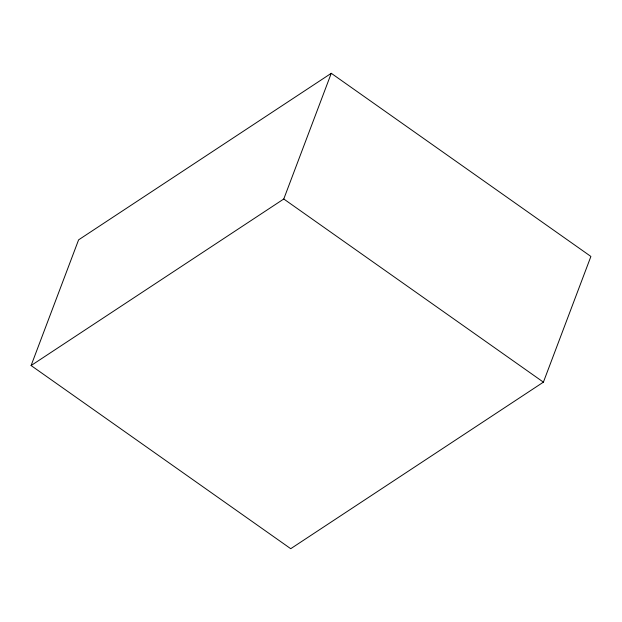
<?xml version="1.0" encoding="UTF-8"?>
<svg xmlns="http://www.w3.org/2000/svg" width="622" height="622" viewBox="0 0 622 622"><rect width="100%" height="100%" fill="white"/><g stroke="black" fill="none" stroke-linecap="round" stroke-linejoin="round"><path stroke-width="0.93" d="M31.1 365.549L78.597 239.851L331.269 73.303L590.9 256.451L543.403 382.149L290.731 548.697L31.1 365.549L283.772 198.993L331.269 73.303M283.772 198.993L543.403 382.149"/></g></svg>
